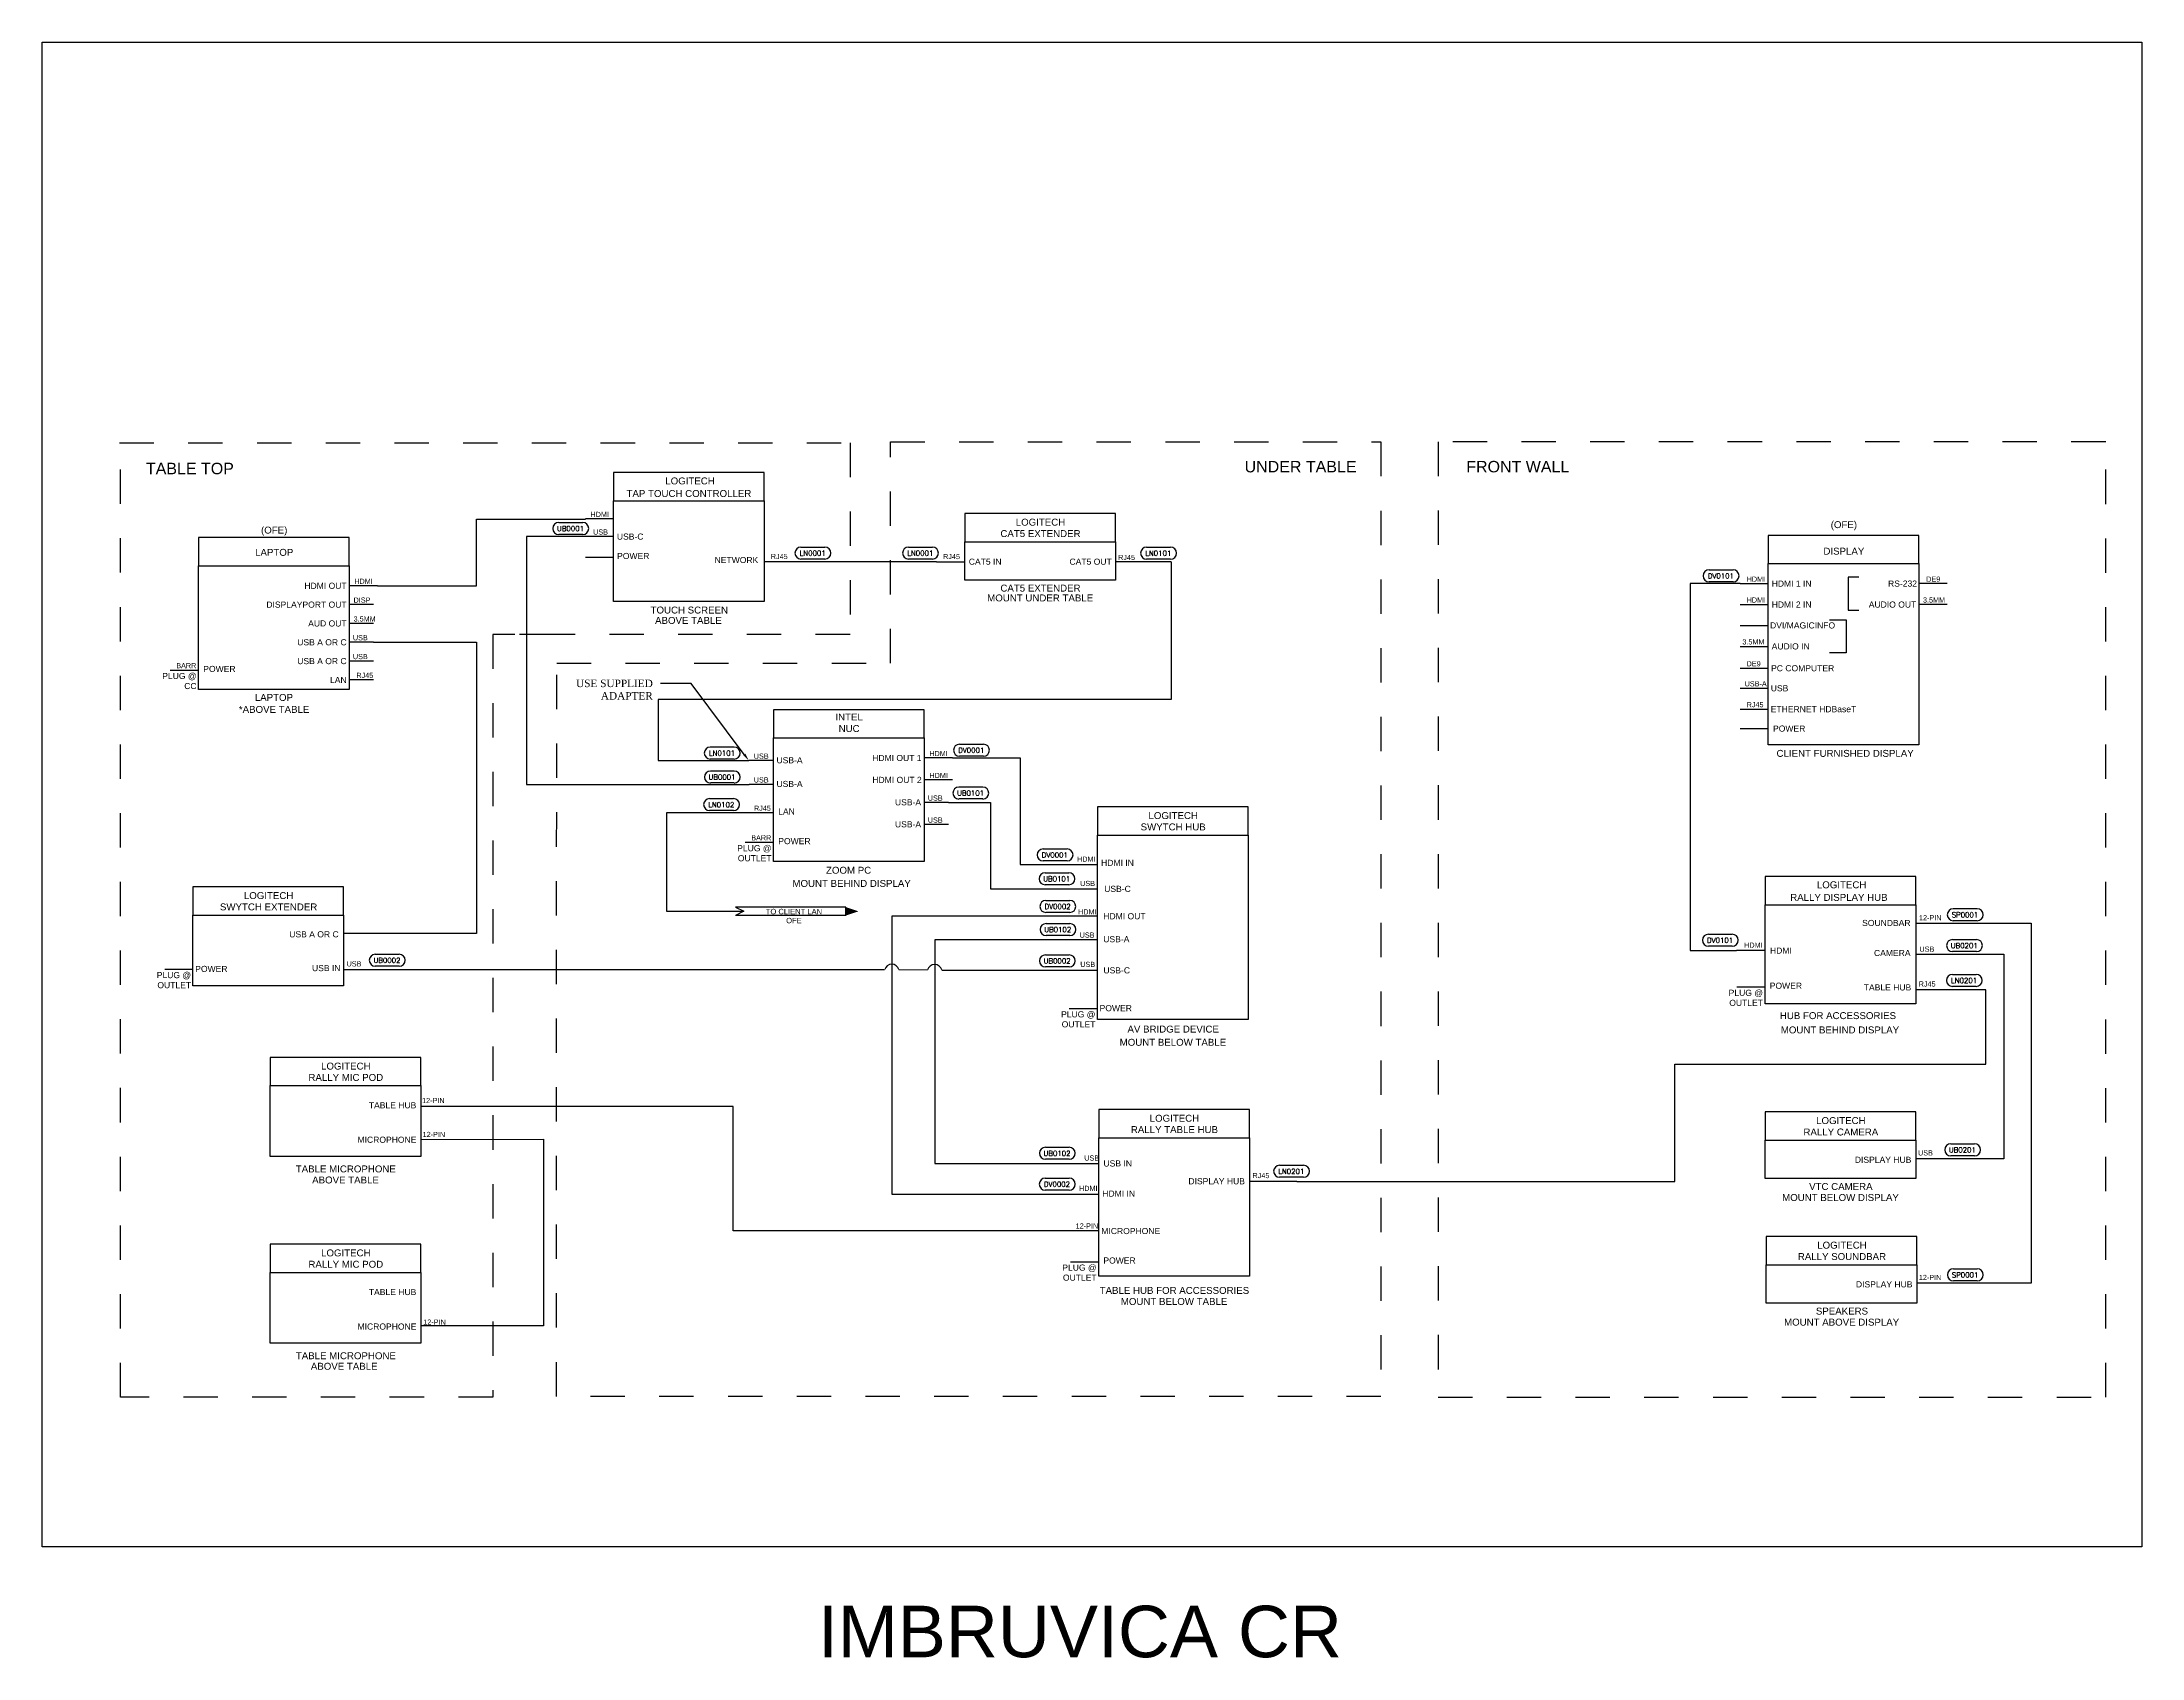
# Model space of a CAD drawing. Header units: inches. Extents: x 8 to 214, y -1 to 40.
# Drawn here: x 11.65 to 42.2, y -0.71 to 22.81 of the extents above; entities that cross this region are included whole.
import ezdxf
from ezdxf import colors
from ezdxf.entities.mleader import LeaderData, LeaderLine
from ezdxf.enums import TextEntityAlignment as Align
from ezdxf.math import Vec2, Vec3

# ---------------------------------------------------------------- set-up
doc = ezdxf.new("R2010")
doc.units = ezdxf.units.IN
doc.header["$MEASUREMENT"] = 0
doc.linetypes.add('1DASH', pattern=[1, 0.5, -0.5])
for name, color, linetype in [('AV-1-DASH', 3, '1DASH'), ('AV-CABLE-AUDIO', 4, 'Continuous'), ('AV-CABLE-CNTRL', 2, 'Continuous'), ('AV-CABLE-VIDEO', 6, 'Continuous'), ('AV-CBL-AUDIO', 4, 'Continuous'), ('AV-DEVICE', 4, 'Continuous'), ('AV-NOTE', 1, 'Continuous'), ('AV-TEXT', 2, 'Continuous')]:
    doc.layers.add(name, color=color, linetype=linetype)
doc.layers.add('AV-VPRT', color=9, linetype='Continuous', plot=False)
doc.styles.add('AVCON', font='BOOKOS.TTF')
doc.styles.add('PDF Arial', font='arial.ttf')
doc.styles.get("Standard").update_dxf_attribs({"font": 'simplex.shx'})
doc.styles.add('WL-BASE', font='arial.ttf')

# ---------------------------------------------------------------- blocks, each defined once
blk = doc.blocks.new('WIRE_LABEL')
at = {"layer": 'AV-TEXT'}
for p, q in [((-0.137, 0.141), (0.143, 0.141)), ((0.143, 0), (-0.137, 0))]:
    blk.add_line(p, q, dxfattribs=at)
for centre, start, end in [((-0.137, 0.07), 90, 270), ((0.143, 0.07), 270, 90)]:
    blk.add_arc(centre, 0.0703, start, end, dxfattribs=at)
blk.add_attdef('NUMBER', text='', height=0.06, dxfattribs=at).set_placement((0, 0.039), align=Align.CENTER)

msp = doc.modelspace()

# ---------------------------------------------------------------- linework, layer by layer
for points in [[(19.963, 16.129), (22.155, 16.129), (22.155, 16.54), (19.963, 16.54)], [(19.963, 16.129), (22.155, 16.129), (22.155, 14.663), (19.963, 14.663)], [(25.073, 15.534), (27.265, 15.534), (27.265, 15.945), (25.073, 15.945)], [(25.073, 15.534), (27.265, 15.534), (27.265, 14.976), (25.073, 14.976)], [(22.289, 12.678), (24.481, 12.678), (24.481, 13.089), (22.289, 13.089)], [(22.289, 12.678), (24.481, 12.678), (24.481, 10.879), (22.289, 10.879)], [(27.004, 11.265), (29.196, 11.265), (29.196, 11.676), (27.004, 11.676)], [(27.004, 11.265), (29.196, 11.265), (29.196, 8.582), (27.004, 8.582)], [(13.842, 10.101), (16.034, 10.101), (16.034, 10.512), (13.842, 10.512)], [(36.718, 10.251), (38.91, 10.251), (38.91, 10.662), (36.718, 10.662)], [(13.842, 10.101), (16.034, 10.101), (16.034, 9.069), (13.842, 9.069)], [(36.718, 10.251), (38.91, 10.251), (38.91, 8.811), (36.718, 8.811)], [(14.966, 7.619), (17.158, 7.619), (17.158, 8.03), (14.966, 8.03)], [(14.966, 7.619), (17.158, 7.619), (17.158, 6.587), (14.966, 6.587)], [(27.021, 6.86), (29.213, 6.86), (29.213, 7.271), (27.021, 7.271)], [(36.717, 6.826), (38.909, 6.826), (38.909, 7.237), (36.717, 7.237)], [(27.021, 6.86), (29.213, 6.86), (29.213, 4.846), (27.021, 4.846)], [(36.717, 6.826), (38.909, 6.826), (38.909, 6.267), (36.717, 6.267)], [(14.966, 4.9), (17.158, 4.9), (17.158, 5.311), (14.966, 5.311)], [(36.733, 5.012), (38.925, 5.012), (38.925, 5.423), (36.733, 5.423)], [(14.966, 4.9), (17.158, 4.9), (17.158, 3.868), (14.966, 3.868)], [(36.733, 5.012), (38.925, 5.012), (38.925, 4.454), (36.733, 4.454)]]:
    msp.add_lwpolyline(points, close=True)
at = {"color": 1}
for points in [[(13.924, 15.184), (16.116, 15.184), (16.116, 15.595), (13.924, 15.595)], [(36.762, 15.215), (38.954, 15.215), (38.954, 15.626), (36.762, 15.626)], [(13.924, 15.184), (16.116, 15.184), (16.116, 13.385), (13.924, 13.385)], [(36.762, 15.215), (38.954, 15.215), (38.954, 12.577), (36.762, 12.577)]]:
    msp.add_lwpolyline(points, close=True, dxfattribs=at)
at = {"layer": 'AV-1-DASH'}
for points in [[(12.774, 16.973), (23.402, 16.973), (23.402, 14.185), (19.092, 14.185), (18.525, 14.185), (18.204, 14.186), (18.204, 3.084), (12.787, 3.084), (12.787, 16.973)], [(19.135, 13.766), (23.99, 13.766), (23.99, 16.986), (31.127, 16.986), (31.127, 16.986), (31.127, 3.096), (19.13, 3.096), (19.135, 13.619)], [(31.958, 16.989), (31.958, 3.083), (41.671, 3.083), (41.671, 16.989), (31.958, 16.989)]]:
    msp.add_lwpolyline(points, dxfattribs=at)
at = {"layer": 'AV-CABLE-AUDIO', "color": 2}
msp.add_line((19.961, 15.61), (18.693, 15.61), dxfattribs=at)
at = {"layer": 'AV-CABLE-AUDIO', "color": 1}
for p, q in [((19.553, 15.309), (19.964, 15.309)), ((38.078, 15.016), (37.924, 15.016)), ((37.924, 15.016), (37.924, 14.537)), ((37.654, 14.398), (37.893, 14.398)), ((37.893, 14.398), (37.893, 13.919)), ((37.924, 14.537), (38.078, 14.537)), ((37.893, 13.919), (37.654, 13.919)), ((13.513, 13.666), (13.924, 13.666)), ((36.351, 12.815), (36.762, 12.815)), ((21.878, 11.16), (22.289, 11.16)), ((13.433, 9.312), (13.844, 9.312)), ((36.303, 9.055), (36.714, 9.055)), ((26.59, 8.741), (27.001, 8.741)), ((26.608, 5.056), (27.019, 5.056))]:
    msp.add_line(p, q, dxfattribs=at)
at = {"layer": 'AV-CABLE-AUDIO'}
for p, q in [((39.365, 14.62), (38.954, 14.62)), ((36.351, 14.011), (36.762, 14.011))]:
    msp.add_line(p, q, dxfattribs=at)
at = {"layer": 'AV-CABLE-CNTRL'}
for p, q in [((24.662, 15.244), (25.073, 15.244)), ((28.076, 15.244), (27.265, 15.244)), ((16.469, 14.071), (16.116, 14.071)), ((16.469, 13.797), (16.116, 13.797)), ((16.469, 13.523), (16.116, 13.523)), ((36.351, 13.693), (36.762, 13.693)), ((36.351, 13.402), (36.762, 13.402)), ((36.351, 13.097), (36.762, 13.097)), ((22.289, 12.349), (21.935, 12.349)), ((22.289, 12.003), (21.935, 12.003)), ((24.835, 11.738), (24.481, 11.738)), ((22.288, 11.59), (21.934, 11.59)), ((24.835, 11.419), (24.481, 11.419)), ((23.34, 10.214), (21.738, 10.214)), ((21.738, 10.214), (21.858, 10.155)), ((21.858, 10.155), (21.738, 10.096)), ((23.34, 10.096), (21.738, 10.096)), ((23.34, 10.097), (23.34, 10.214)), ((29.902, 6.223), (29.213, 6.223))]:
    msp.add_line(p, q, dxfattribs=at)
at = {"layer": 'AV-CABLE-CNTRL', "color": 1}
msp.add_line((23.34, 10.096), (23.34, 10.214), dxfattribs=at)
at = {"layer": 'AV-CABLE-CNTRL'}
for points in [[(18.693, 15.61), (18.693, 12.001), (21.935, 12.003)], [(28.076, 15.244), (28.076, 13.236), (20.609, 13.236), (20.609, 12.35), (21.929, 12.349)], [(24.662, 15.244), (22.155, 15.244)], [(16.469, 14.071), (17.967, 14.071), (17.967, 9.83), (16.034, 9.83)], [(24.835, 11.738), (25.444, 11.738), (25.444, 10.482), (27.004, 10.482)], [(21.934, 11.59), (20.731, 11.59), (20.731, 10.155), (21.858, 10.155)], [(38.91, 9.985), (40.586, 9.985), (40.586, 4.742), (38.925, 4.742)], [(27.004, 9.738), (24.634, 9.738), (24.634, 6.483), (27.021, 6.483)], [(38.91, 9.531), (40.187, 9.531), (40.187, 6.553), (38.909, 6.553)], [(23.906, 9.306), (16.034, 9.306)], [(24.531, 9.301), (24.112, 9.306)], [(24.736, 9.301), (27.004, 9.301)], [(29.902, 6.223), (35.402, 6.223), (35.402, 7.931), (39.929, 7.931), (39.929, 9.011), (38.91, 9.011)], [(27.021, 5.507), (21.7, 5.507), (21.7, 7.315), (17.158, 7.315)], [(17.158, 6.834), (18.941, 6.839)], [(18.941, 6.839), (18.941, 4.122), (17.162, 4.122)]]:
    msp.add_lwpolyline(points, dxfattribs=at)
for centre in [(24.009, 9.279), (24.634, 9.274)]:
    msp.add_arc(centre, 0.106, 15, 165, dxfattribs=at)
msp.add_solid([(23.34, 10.216), (23.525, 10.155), (23.34, 10.093)], dxfattribs=at)
at = {"layer": 'AV-CABLE-VIDEO'}
for p, q in [((19.963, 15.867), (19.552, 15.867)), ((16.527, 14.893), (16.116, 14.893)), ((24.892, 12.387), (24.481, 12.387)), ((24.894, 12.068), (24.483, 12.068)), ((36.713, 9.584), (36.302, 9.584))]:
    msp.add_line(p, q, dxfattribs=at)
at = {"layer": 'AV-CABLE-VIDEO', "color": 6}
for p, q in [((36.351, 14.925), (36.762, 14.925)), ((36.351, 14.62), (36.762, 14.62)), ((36.351, 14.316), (36.762, 14.316))]:
    msp.add_line(p, q, dxfattribs=at)
at = {"layer": 'AV-CABLE-VIDEO', "color": 2}
msp.add_line((39.365, 14.925), (38.954, 14.925), dxfattribs=at)
at = {"layer": 'AV-CABLE-VIDEO', "color": 114, "true_color": 0x139b48}
msp.add_line((16.469, 14.619), (16.116, 14.619), dxfattribs=at)
at = {"layer": 'AV-CABLE-VIDEO'}
for points in [[(16.527, 14.893), (17.966, 14.893), (17.966, 15.863), (19.552, 15.863)], [(36.351, 14.925), (35.625, 14.925), (35.625, 9.585), (36.302, 9.584)], [(24.892, 12.387), (25.879, 12.387), (25.879, 10.836), (27.004, 10.836)], [(27.004, 10.083), (24.011, 10.083), (24.011, 6.038), (27.021, 6.038)]]:
    msp.add_lwpolyline(points, dxfattribs=at)
at = {"layer": 'AV-CBL-AUDIO'}
msp.add_line((16.469, 14.345), (16.116, 14.345), dxfattribs=at)
at = {"layer": 'AV-VPRT'}
msp.add_lwpolyline([(11.646, 22.807), (42.199, 22.807), (42.199, 0.905), (11.646, 0.905)], close=True, dxfattribs=at)

# ---------------------------------------------------------------- block references
at = {"layer": 'AV-DEVICE', "xscale": 1.241608134679848, "yscale": 1.241608134679848, "zscale": 1.241608134679848}
for p, values in [((19.335, 15.64), {'NUMBER': 'UB0001'}), ((22.858, 15.282), {'NUMBER': 'LN0001'}), ((24.424, 15.282), {'NUMBER': 'LN0001'}), ((27.887, 15.281), {'NUMBER': 'LN0101'}), ((36.072, 14.951), {'NUMBER': 'DV0101'}), ((21.539, 12.372), {'NUMBER': 'LN0101'}), ((25.166, 12.413), {'NUMBER': 'DV0001'}), ((21.54, 12.023), {'NUMBER': 'UB0001'}), ((25.156, 11.79), {'NUMBER': 'UB0101'}), ((21.529, 11.621), {'NUMBER': 'LN0102'}), ((26.382, 10.889), {'NUMBER': 'DV0001'}), ((26.409, 10.542), {'NUMBER': 'UB0101'}), ((26.422, 10.139), {'NUMBER': 'DV0002'}), ((39.624, 10.019), {'NUMBER': 'SP0001'}), ((26.424, 9.803), {'NUMBER': 'UB0102'}), ((36.061, 9.648), {'NUMBER': 'DV0101'}), ((16.665, 9.356), {'NUMBER': 'UB0002'}), ((26.415, 9.347), {'NUMBER': 'UB0002'}), ((39.613, 9.57), {'NUMBER': 'UB0201'}), ((39.611, 9.063), {'NUMBER': 'LN0201'}), ((26.414, 6.547), {'NUMBER': 'UB0102'}), ((39.586, 6.597), {'NUMBER': 'UB0201'}), ((29.822, 6.285), {'NUMBER': 'LN0201'}), ((26.413, 6.097), {'NUMBER': 'DV0002'}), ((39.625, 4.778), {'NUMBER': 'SP0001'})]:
    msp.add_blockref('WIRE_LABEL', p, dxfattribs=at).add_auto_attribs(values)

# ---------------------------------------------------------------- texts
at = {"style": 'WL-BASE'}
for s, height, p in [('TABLE TOP', 0.1665, (13.158, 16.6)), ('UNDER TABLE', 0.16652, (29.143, 16.627)), ('FRONT WALL', 0.1665, (32.368, 16.627))]:
    msp.add_text(s, height=height, dxfattribs=at).set_placement(p, align=Align.MIDDLE_LEFT)
for s, height, p in [('TAP TOUCH CONTROLLER', 0.10083, (21.966, 16.236)), ('LOGITECH', 0.1008, (21.434, 16.419)), ('TOUCH SCREEN', 0.10083, (21.627, 14.54)), ('ZOOM PC', 0.1008, (23.71, 10.753)), ('RALLY DISPLAY HUB', 0.10083, (38.498, 10.358)), ('LOGITECH', 0.1008, (38.189, 10.541)), ('HUB FOR ACCESSORIES', 0.10083, (38.621, 8.637))]:
    msp.add_text(s, height=height, dxfattribs=at).set_placement(p, align=Align.MIDDLE_RIGHT)
for s, height, p in [('CAT5 EXTENDER', 0.10083, (26.173, 14.859)), ('AV BRIDGE DEVICE', 0.10083, (28.104, 8.441)), ('TABLE MICROPHONE', 0.10083, (16.066, 6.406)), ('VTC CAMERA', 0.1008, (37.818, 6.15)), ('TABLE HUB FOR ACCESSORIES', 0.10083, (28.122, 4.638)), ('SPEAKERS', 0.1008, (37.834, 4.337)), ('TABLE MICROPHONE', 0.10083, (16.067, 3.687)), ('IMBRUVICA CR', 0.75, (26.747, -0.326))]:
    msp.add_text(s, height=height, dxfattribs=at).set_placement(p, align=Align.MIDDLE_CENTER)
at = {"color": 1, "style": 'WL-BASE'}
for s, height, p in [('ABOVE TABLE', 0.10083, (21.051, 14.389)), ('*ABOVE TABLE', 0.10083, (15.023, 13.094)), ('LAPTOP', 0.1008, (15.02, 13.268)), ('MOUNT BELOW TABLE', 0.10083, (28.1, 8.249)), ('ABOVE TABLE', 0.10083, (16.062, 6.245)), ('MOUNT BELOW DISPLAY', 0.10083, (37.813, 5.99)), ('MOUNT BELOW TABLE', 0.10083, (28.117, 4.477)), ('MOUNT ABOVE DISPLAY', 0.10083, (37.829, 4.176)), ('ABOVE TABLE', 0.10083, (16.043, 3.534))]:
    msp.add_text(s, height=height, dxfattribs=at).set_placement(p, align=Align.MIDDLE_CENTER)
msp.add_text('CLIENT FURNISHED DISPLAY', height=0.10083, dxfattribs=at).set_placement((38.878, 12.454), align=Align.MIDDLE_RIGHT)
at = {"attachment_point": 2, "style": 'WL-BASE'}
for s, heights, insert, char_height in [('CAT5 EXTENDER', [0], (26.173, 15.703), 0.10083), ('LOGITECH', [0], (26.173, 15.869), 0.1008), ('INTEL\\PNUC', [0.445], (23.389, 13.034), 0.1008), ('SWYTCH HUB', [0], (28.104, 11.434), 0.1008), ('LOGITECH', [0], (28.104, 11.599), 0.1008), ('LOGITECH', [0], (14.943, 10.435), 0.1008), ('SWYTCH EXTENDER', [0], (14.943, 10.27), 0.10083), ('LOGITECH', [0], (16.066, 7.953), 0.1008), ('RALLY MIC POD', [0], (16.066, 7.788), 0.10083), ('RALLY TABLE HUB', [0], (28.122, 7.029), 0.10083), ('LOGITECH', [0], (28.122, 7.194), 0.1008), ('LOGITECH', [0], (37.818, 7.16), 0.1008), ('RALLY CAMERA', [0], (37.818, 6.994), 0.10083), ('LOGITECH', [0], (16.066, 5.234), 0.1008), ('LOGITECH', [0], (37.834, 5.347), 0.1008), ('RALLY MIC POD', [0], (16.066, 5.069), 0.10083), ('RALLY SOUNDBAR', [0], (37.834, 5.181), 0.10083)]:
    msp.add_mtext_dynamic_manual_height_columns(s, width=3.03705, gutter_width=1, heights=heights, dxfattribs=dict(at, insert=insert, char_height=char_height))
at = {"color": 1, "attachment_point": 2, "style": 'WL-BASE'}
for s, heights, insert, char_height in [('(OFE)', [0], (37.862, 15.833), 0.1008), ('LAPTOP', [0.114], (15.024, 15.43), 0.1008), ('\\pxqr;DISPLAY', [0], (36.641, 15.447), 0.10083)]:
    msp.add_mtext_dynamic_manual_height_columns(s, width=3.03705, gutter_width=1, heights=heights, dxfattribs=dict(at, insert=insert, char_height=char_height))
at = {"layer": 'AV-CABLE-AUDIO', "color": 2, "style": 'WL-BASE'}
for s, height, p in [('USB-C', 0.089, (20.397, 15.609)), ('USB-C', 0.089, (27.487, 10.482)), ('USB-A', 0.089, (27.467, 9.75)), ('SOUNDBAR', 0.089, (38.832, 9.986)), ('CAMERA', 0.089, (38.832, 9.549)), ('USB IN', 0.089, (15.989, 9.329)), ('USB-C', 0.089, (27.476, 9.296)), ('TABLE HUB', 0.089, (38.842, 9.048)), ('TABLE HUB', 0.089, (17.092, 7.333)), ('MICROPHONE', 0.089, (17.093, 6.831)), ('USB IN', 0.089, (27.504, 6.486)), ('DISPLAY HUB', 0.08905, (38.844, 6.539)), ('DISPLAY HUB', 0.08905, (29.148, 6.227)), ('MICROPHONE', 0.089, (27.915, 5.502)), ('TABLE HUB', 0.089, (17.092, 4.614)), ('DISPLAY HUB', 0.08905, (38.86, 4.726)), ('MICROPHONE', 0.089, (17.093, 4.112))]:
    msp.add_text(s, height=height, dxfattribs=at).set_placement(p, align=Align.MIDDLE_RIGHT)
at = {"layer": 'AV-CABLE-AUDIO', "color": 1, "style": 'WL-BASE'}
for s, p in [('POWER', (20.483, 15.327)), ('PLUG @', (13.895, 13.58)), ('CC', (13.895, 13.434)), ('POWER', (14.462, 13.683)), ('POWER', (37.301, 12.815)), ('PLUG @', (22.26, 11.074)), ('POWER', (22.828, 11.177)), ('OUTLET', (22.26, 10.928)), ('PLUG @', (13.815, 9.227)), ('POWER', (14.345, 9.317)), ('OUTLET', (13.815, 9.081)), ('PLUG @', (36.685, 8.969)), ('OUTLET', (36.685, 8.823)), ('POWER', (37.253, 9.072)), ('PLUG @', (26.972, 8.656)), ('OUTLET', (26.972, 8.51)), ('POWER', (27.503, 8.746)), ('PLUG @', (26.99, 4.97)), ('POWER', (27.558, 5.073)), ('OUTLET', (26.99, 4.824))]:
    msp.add_text(s, height=0.089, dxfattribs=at).set_placement(p, align=Align.MIDDLE_RIGHT)
at = {"layer": 'AV-CABLE-AUDIO', "color": 2, "style": 'WL-BASE'}
for s, p in [('RJ45', (22.25, 15.282)), ('RJ45', (24.757, 15.281)), ('RJ45', (27.303, 15.268)), ('USB', (38.962, 9.567)), ('USB', (38.941, 6.602))]:
    msp.add_text(s, height=0.0753, dxfattribs=at).set_placement(p)
at = {"layer": 'AV-CABLE-AUDIO', "style": 'WL-BASE'}
for s, p in [('AUDIO OUT', (38.915, 14.62)), ('AUDIO IN', (37.364, 14.011))]:
    msp.add_text(s, height=0.089, dxfattribs=at).set_placement(p, align=Align.MIDDLE_RIGHT)
for p in [(39.013, 14.648), (36.385, 14.039)]:
    msp.add_text('3.5MM', height=0.0753, dxfattribs=at).set_placement(p)
at = {"layer": 'AV-CABLE-AUDIO', "color": 1, "style": 'WL-BASE'}
for p in [(13.599, 13.693), (21.965, 11.187)]:
    msp.add_text('BARR', height=0.0753, dxfattribs=at).set_placement(p)
at = {"layer": 'AV-CABLE-AUDIO', "color": 6, "style": 'WL-BASE'}
msp.add_text('HDMI', height=0.089, dxfattribs=at).set_placement((37.105, 9.584), align=Align.MIDDLE_RIGHT)
at = {"layer": 'AV-CABLE-CNTRL', "style": 'WL-BASE'}
for s, p in [('USB', (19.664, 15.638)), ('USB', (16.169, 14.099)), ('USB', (16.169, 13.825)), ('DE9', (36.447, 13.72)), ('RJ45', (16.22, 13.551)), ('USB-A', (36.418, 13.429)), ('RJ45', (36.447, 13.125)), ('USB', (22.002, 12.376)), ('USB', (22.002, 12.03)), ('RJ45', (22.004, 11.618)), ('USB', (24.534, 11.766)), ('USB', (24.534, 11.446)), ('USB', (26.75, 10.523)), ('12-PIN', (38.955, 10.024)), ('USB', (26.743, 9.772)), ('USB', (16.077, 9.353)), ('USB', (26.752, 9.345)), ('RJ45', (38.95, 9.06)), ('12-PIN', (17.176, 7.364)), ('12-PIN', (17.184, 6.87)), ('USB', (26.81, 6.527)), ('RJ45', (29.258, 6.272)), ('12-PIN', (26.685, 5.538)), ('12-PIN', (38.953, 4.789)), ('12-PIN', (17.193, 4.139))]:
    msp.add_text(s, height=0.0753, dxfattribs=at).set_placement(p)
for s, p in [('NETWORK', (21.432, 15.268)), ('CAT5 IN', (25.13, 15.244))]:
    msp.add_text(s, height=0.089, dxfattribs=at).set_placement(p, align=Align.MIDDLE_LEFT)
for s, height, p in [('CAT5 OUT', 0.089, (27.21, 15.244)), ('USB A OR C', 0.089, (16.078, 14.071)), ('USB A OR C', 0.089, (16.078, 13.797)), ('LAN', 0.089, (16.078, 13.523)), ('USB', 0.089, (37.054, 13.402)), ('PC COMPUTER', 0.08905, (37.722, 13.693)), ('ETHERNET HDBaseT', 0.08905, (38.042, 13.097)), ('USB-A', 0.089, (22.712, 12.354)), ('USB-A', 0.089, (22.712, 12.009)), ('LAN', 0.089, (22.599, 11.608)), ('USB-A', 0.089, (24.436, 11.742)), ('USB-A', 0.089, (24.436, 11.422)), ('USB A OR C', 0.089, (15.962, 9.821))]:
    msp.add_text(s, height=height, dxfattribs=at).set_placement(p, align=Align.MIDDLE_RIGHT)
at = {"layer": 'AV-CABLE-CNTRL', "insert": (21.377, 9.98), "char_height": 0.07878, "width": 2.41828, "attachment_point": 7, "style": 'PDF Arial'}
msp.add_mtext('\\pxqc;TO CLIENT LAN\\POFE ', dxfattribs=at)
at = {"layer": 'AV-CABLE-VIDEO', "style": 'WL-BASE'}
for p in [(19.626, 15.894), (16.189, 14.921), (24.555, 12.414), (24.557, 12.095), (36.411, 9.625)]:
    msp.add_text('HDMI', height=0.0753, dxfattribs=at).set_placement(p)
at = {"layer": 'AV-CABLE-VIDEO', "color": 6, "style": 'WL-BASE'}
for p in [(36.447, 14.952), (36.447, 14.648), (26.705, 10.877), (26.72, 10.109), (26.734, 6.086)]:
    msp.add_text('HDMI', height=0.0753, dxfattribs=at).set_placement(p)
at = {"layer": 'AV-CABLE-VIDEO', "color": 2, "style": 'WL-BASE'}
msp.add_text('DE9', height=0.0753, dxfattribs=at).set_placement((39.06, 14.952))
at = {"layer": 'AV-CABLE-VIDEO', "style": 'WL-BASE'}
for s, p in [('HDMI OUT', (16.078, 14.893)), ('HDMI OUT 1', (24.443, 12.387)), ('HDMI OUT 2', (24.445, 12.068))]:
    msp.add_text(s, height=0.089, dxfattribs=at).set_placement(p, align=Align.MIDDLE_RIGHT)
at = {"layer": 'AV-CABLE-VIDEO', "color": 114, "true_color": 0x139b48, "style": 'WL-BASE'}
msp.add_text('DISP', height=0.0753, dxfattribs=at).set_placement((16.179, 14.647))
at = {"layer": 'AV-CABLE-VIDEO', "color": 6, "style": 'WL-BASE'}
for s, height, p in [('HDMI 1 IN', 0.089, (37.392, 14.925)), ('HDMI 2 IN', 0.089, (37.392, 14.62)), ('DVI/MAGICINFO', 0.08905, (37.735, 14.316)), ('HDMI IN', 0.089, (27.532, 10.861)), ('HDMI OUT', 0.089, (27.702, 10.084)), ('HDMI IN', 0.089, (27.549, 6.047))]:
    msp.add_text(s, height=height, dxfattribs=at).set_placement(p, align=Align.MIDDLE_RIGHT)
at = {"layer": 'AV-CABLE-VIDEO', "color": 2, "style": 'WL-BASE'}
msp.add_text('RS-232', height=0.089, dxfattribs=at).set_placement((38.926, 14.925), align=Align.MIDDLE_RIGHT)
at = {"layer": 'AV-CABLE-VIDEO', "color": 114, "true_color": 0x139b48, "style": 'WL-BASE'}
msp.add_text('DISPLAYPORT OUT', height=0.08905, dxfattribs=at).set_placement((16.078, 14.619), align=Align.MIDDLE_RIGHT)
at = {"layer": 'AV-CBL-AUDIO', "style": 'WL-BASE'}
msp.add_text('AUD OUT', height=0.089, dxfattribs=at).set_placement((16.078, 14.345), align=Align.MIDDLE_RIGHT)
msp.add_text('3.5MM', height=0.0753, dxfattribs=at).set_placement((16.179, 14.373))
at = {"layer": 'AV-NOTE', "style": 'WL-BASE'}
msp.add_text('MOUNT UNDER TABLE', height=0.10083, dxfattribs=at).set_placement((26.169, 14.716), align=Align.MIDDLE_CENTER)
for p in [(24.286, 10.561), (38.666, 8.429)]:
    msp.add_text('MOUNT BEHIND DISPLAY', height=0.10083, dxfattribs=at).set_placement(p, align=Align.MIDDLE_RIGHT)
at = {"layer": 'AV-NOTE', "color": 1, "insert": (15.024, 15.754), "char_height": 0.1008, "attachment_point": 2, "style": 'WL-BASE'}
msp.add_mtext_dynamic_manual_height_columns('(OFE)', width=3.03705, gutter_width=1, heights=[0], dxfattribs=at)

# ---------------------------------------------------------------- leaders
at = {"layer": 'AV-NOTE'}
ml = msp.add_multileader_mtext('Standard', dxfattribs=at)
ml.set_content('USE SUPPLIED\\PADAPTER', color=256, style='AVCON')
ml.set_leader_properties()
ml.build(insert=Vec2(0, 0))
ml.multileader.update_dxf_attribs({"dogleg_length": 0.36, "arrow_head_size": 0.109})
ctx = ml.context
ctx.base_point, ctx.char_height, ctx.arrow_head_size, ctx.landing_gap_size, ctx.plane_origin = Vec3(19.22, 13.473), 0.10864, 0.109, 0.112, Vec3(21.226, 18.899)
ctx.text_align_type = 2
notes = []
notes.append((ctx, [(1, (1, 1, 0), (21.091, 13.473), (-1, 0), 0.447, [(0, [(21.929, 12.351)], 0, [])])]))
ctx.mtext.insert, ctx.mtext.alignment, ctx.mtext.flow_direction = Vec3(20.533, 13.527), 3, 5
for ctx, leaders in notes:
    for number, flags, end, landing, length, lines in leaders:
        leader = LeaderData()
        leader.index, (leader.has_last_leader_line, leader.has_dogleg_vector, leader.attachment_direction) = number, flags
        leader.last_leader_point, leader.dogleg_vector, leader.dogleg_length = Vec3(end), Vec3(landing), length
        for number, points, colour, breaks in lines:
            line = LeaderLine()
            line.index, line.vertices, line.color, line.breaks = number, Vec3.list(points), colors.encode_raw_color(colour), breaks
            leader.lines.append(line)
        ctx.leaders.append(leader)

doc.saveas('drawing.dxf')
